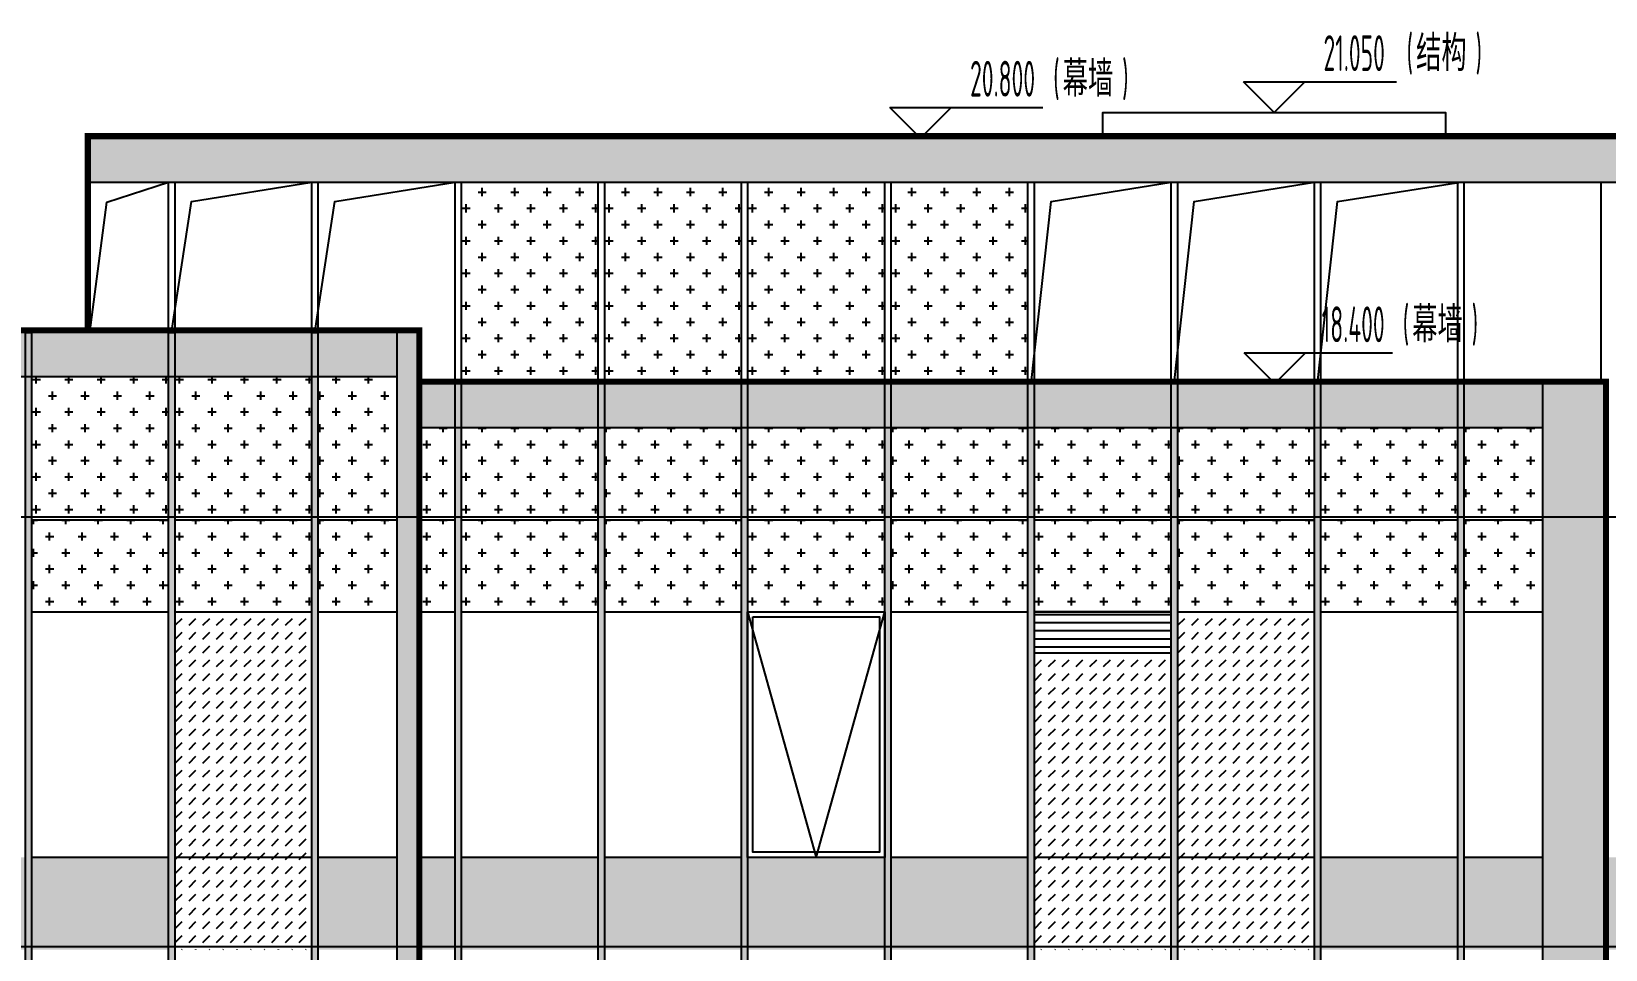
# Model space of a CAD drawing. Extents: x -863035 to 270371, y -8918 to 240488.
# Drawn here: x -836242 to -820857, y 160326 to 169298 of the extents above; entities that cross this region are included whole.
import ezdxf

# ---------------------------------------------------------------- set-up
doc = ezdxf.new("R2010")
doc.units = 0
doc.header["$LTSCALE"] = 1000
doc.header["$MEASUREMENT"] = 0
doc.linetypes.add('109-34 轴网$0$L1$0$$AUDIT_BAD_LTYPE1', pattern=[0])
for name, color, linetype in [('01-标注_标高', 200, 'Continuous'), ('02-TEXT_标注', 130, 'Continuous'), ('05-填充_156', 156, 'Continuous'), ('05-填充_18', 18, 'Continuous'), ('05-填充_天正', 26, 'Continuous'), ('A-C_窗', 140, 'Continuous'), ('A-SUR_看线', 231, 'Continuous'), ('D_铝板', 181, 'Continuous'), ('E-立面', 255, 'Continuous'), ('E-立面轮廓', 241, 'Continuous')]:
    doc.layers.add(name, color=color, linetype=linetype)
doc.layers.add('04-不打印_辅助线', color=165, linetype='Continuous', plot=False)
doc.styles.add('_TCH_DIM', font='ROS1', dxfattribs={"width": 0.75, "bigfont": 'JD'})
pattern_1 = [(0, (-1365218.24, 107053.57), (158.75, 158.75), [79.375, -238.125]), (90, (-1365178.55, 107013.88), (-158.75, 158.75), [79.375, -238.125])]
pattern_2 = [(0, (-1362418.24, 107053.57), (158.75, 158.75), [79.375, -238.125]), (90, (-1362378.55, 107013.88), (-158.75, 158.75), [79.375, -238.125])]
pattern_3 = [(0, (-1359618.24, 107053.57), (158.75, 158.75), [79.375, -238.125]), (90, (-1359578.55, 107013.88), (-158.75, 158.75), [79.375, -238.125])]
pattern_4 = [(0, (-1356818.24, 107053.57), (158.75, 158.75), [79.375, -238.125]), (90, (-1356778.55, 107013.88), (-158.75, 158.75), [79.375, -238.125])]
pattern_5 = [(0, (-1354018.24, 107053.57), (158.75, 158.75), [79.375, -238.125]), (90, (-1353978.55, 107013.88), (-158.75, 158.75), [79.375, -238.125])]
pattern_6 = [(0, (-1362418.24, 107953.57), (158.75, 158.75), [79.375, -238.125]), (90, (-1362378.55, 107913.88), (-158.75, 158.75), [79.375, -238.125])]
pattern_7 = [(0, (-1359618.24, 107953.57), (158.75, 158.75), [79.375, -238.125]), (90, (-1359578.55, 107913.88), (-158.75, 158.75), [79.375, -238.125])]
pattern_8 = [(0, (-1356818.24, 107953.57), (158.75, 158.75), [79.375, -238.125]), (90, (-1356778.55, 107913.88), (-158.75, 158.75), [79.375, -238.125])]
pattern_9 = [(0, (-1354018.24, 107953.57), (158.75, 158.75), [79.375, -238.125]), (90, (-1353978.55, 107913.88), (-158.75, 158.75), [79.375, -238.125])]

# ---------------------------------------------------------------- blocks, each defined once
blk = doc.blocks.new('*U23')
at = {"layer": '05-填充_18'}
h = blk.add_hatch(color=256, dxfattribs=at)
h.dxf.hatch_style = 1
h.paths.add_polyline_path([(60, -15050), (0, -15050), (0, 310), (60, 310)])
blk.add_lwpolyline([(60, -15050), (0, -15050), (0, 310), (60, 310)], close=True)
blk = doc.blocks.new('*U24')
at = {"layer": '05-填充_18'}
h = blk.add_hatch(color=256, dxfattribs=at)
h.dxf.hatch_style = 1
h.paths.add_polyline_path([(60, -14550), (0, -14550), (0, 310), (60, 310)])
blk.add_lwpolyline([(60, -14550), (0, -14550), (0, 310), (60, 310)], close=True)
blk = doc.blocks.new('A$C2DDF4F07')
at = {"layer": 'A-C_窗'}
for points in [[(0, 2400), (1340, 2400), (1340, 0), (0, 0)], [(50, 2350), (1290, 2350), (1290, 50), (50, 50)]]:
    blk.add_lwpolyline(points, close=True, dxfattribs=at)
blk.add_lwpolyline([(0, 2400), (670, 0), (1340, 2400)], dxfattribs=at)

msp = doc.modelspace()

# ---------------------------------------------------------------- hatches: boundary and pattern name
at = {"layer": '05-填充_156'}
h = msp.add_hatch(dxfattribs=at)
h.set_pattern_fill('CROSS', color=136, scale=100)
h.set_pattern_definition([(0, (-1362418.24, 109308.57), (158.75, 158.75), [79.375, -238.125]), (90, (-1362378.55, 109268.88), (-158.75, 158.75), [79.375, -238.125])])
h.paths.add_polyline_path([(-830701.8, 167826.2), (-832041.8, 167826.2), (-832041.8, 165881.2), (-830701.8, 165881.2)])
h = msp.add_hatch(dxfattribs=at)
h.set_pattern_fill('CROSS', color=136, scale=100)
h.set_pattern_definition([(0, (-1361018.24, 109308.57), (158.75, 158.75), [79.375, -238.125]), (90, (-1360978.55, 109268.88), (-158.75, 158.75), [79.375, -238.125])])
h.paths.add_polyline_path([(-829301.8, 167826.2), (-830641.8, 167826.2), (-830641.8, 165881.2), (-829301.8, 165881.2)])
h = msp.add_hatch(dxfattribs=at)
h.set_pattern_fill('CROSS', color=136, scale=100)
h.set_pattern_definition([(0, (-1359618.24, 109308.57), (158.75, 158.75), [79.375, -238.125]), (90, (-1359578.55, 109268.88), (-158.75, 158.75), [79.375, -238.125])])
h.paths.add_polyline_path([(-827901.8, 167826.2), (-829241.8, 167826.2), (-829241.8, 165881.2), (-827901.8, 165881.2)])
h = msp.add_hatch(dxfattribs=at)
h.set_pattern_fill('CROSS', color=136, scale=100)
h.set_pattern_definition([(0, (-1358218.24, 109308.57), (158.75, 158.75), [79.375, -238.125]), (90, (-1358178.55, 109268.88), (-158.75, 158.75), [79.375, -238.125])])
h.paths.add_polyline_path([(-826501.8, 167826.2), (-827841.8, 167826.2), (-827841.8, 165881.2), (-826501.8, 165881.2)])
h = msp.add_hatch(dxfattribs=at)
h.set_pattern_fill('CROSS', color=136, scale=100)
h.set_pattern_definition([(0, (-1366618.24, 107953.57), (158.75, 158.75), [79.375, -238.125]), (90, (-1366578.55, 107913.88), (-158.75, 158.75), [79.375, -238.125])])
h.paths.add_polyline_path([(-834901.8, 165926.2), (-836241.8, 165926.2), (-836241.8, 164526.2), (-834901.8, 164526.2)])
h = msp.add_hatch(dxfattribs=at)
h.set_pattern_fill('CROSS', color=136, scale=100)
h.set_pattern_definition([(0, (-1365218.24, 107953.57), (158.75, 158.75), [79.375, -238.125]), (90, (-1365178.55, 107913.88), (-158.75, 158.75), [79.375, -238.125])])
h.paths.add_polyline_path([(-833501.8, 165926.2), (-834841.8, 165926.2), (-834841.8, 164526.2), (-833501.8, 164526.2)])
h = msp.add_hatch(dxfattribs=at)
h.set_pattern_fill('CROSS', color=136, scale=100)
h.set_pattern_definition(pattern_6)
h.paths.add_polyline_path([(-832671.8, 165926.2), (-833441.8, 165926.2), (-833441.8, 164526.2), (-832671.8, 164526.2)])
h = msp.add_hatch(dxfattribs=at)
h.set_pattern_fill('CROSS', color=136, scale=100)
h.set_pattern_definition([(0, (-1361848.24, 107953.57), (158.75, 158.75), [79.375, -238.125]), (90, (-1361808.55, 107913.88), (-158.75, 158.75), [79.375, -238.125])])
h.paths.add_polyline_path([(-832101.8, 165426.2), (-832471.8, 165426.2), (-832471.8, 164526.2), (-832101.8, 164526.2)])
h = msp.add_hatch(dxfattribs=at)
h.set_pattern_fill('CROSS', color=136, scale=100)
h.set_pattern_definition(pattern_6)
h.paths.add_polyline_path([(-830701.8, 165426.2), (-832041.8, 165426.2), (-832041.8, 164526.2), (-830701.8, 164526.2)])
h = msp.add_hatch(dxfattribs=at)
h.set_pattern_fill('CROSS', color=136, scale=100)
h.set_pattern_definition(pattern_7)
h.paths.add_polyline_path([(-829301.8, 165426.2), (-830641.8, 165426.2), (-830641.8, 164526.2), (-829301.8, 164526.2)])
h = msp.add_hatch(dxfattribs=at)
h.set_pattern_fill('CROSS', color=136, scale=100)
h.set_pattern_definition(pattern_7)
h.paths.add_polyline_path([(-827901.8, 165426.2), (-829241.8, 165426.2), (-829241.8, 164526.2), (-827901.8, 164526.2)])
h = msp.add_hatch(dxfattribs=at)
h.set_pattern_fill('CROSS', color=136, scale=100)
h.set_pattern_definition(pattern_8)
h.paths.add_polyline_path([(-826501.8, 165426.2), (-827841.8, 165426.2), (-827841.8, 164526.2), (-826501.8, 164526.2)])
h = msp.add_hatch(dxfattribs=at)
h.set_pattern_fill('CROSS', color=136, scale=100)
h.set_pattern_definition(pattern_8)
h.paths.add_polyline_path([(-825101.8, 165426.2), (-826441.8, 165426.2), (-826441.8, 164526.2), (-825101.8, 164526.2)])
h = msp.add_hatch(dxfattribs=at)
h.set_pattern_fill('CROSS', color=136, scale=100)
h.set_pattern_definition(pattern_9)
h.paths.add_polyline_path([(-823701.8, 165426.2), (-825041.8, 165426.2), (-825041.8, 164526.2), (-823701.8, 164526.2)])
h = msp.add_hatch(dxfattribs=at)
h.set_pattern_fill('CROSS', color=136, scale=100)
h.set_pattern_definition(pattern_9)
h.paths.add_polyline_path([(-822301.8, 165426.2), (-823641.8, 165426.2), (-823641.8, 164526.2), (-822301.8, 164526.2)])
h = msp.add_hatch(dxfattribs=at)
h.set_pattern_fill('CROSS', color=136, scale=100)
h.set_pattern_definition([(0, (-1351218.24, 107953.57), (158.75, 158.75), [79.375, -238.125]), (90, (-1351178.55, 107913.88), (-158.75, 158.75), [79.375, -238.125])])
h.paths.add_polyline_path([(-821471.8, 165426.2), (-822241.8, 165426.2), (-822241.8, 164526.2), (-821471.8, 164526.2)])
h = msp.add_hatch(dxfattribs=at)
h.set_pattern_fill('CROSS', color=136, scale=100)
h.set_pattern_definition(pattern_1)
h.paths.add_polyline_path([(-834901.8, 164526.2), (-836241.8, 164526.2), (-836241.8, 163626.2), (-834901.8, 163626.2)])
h = msp.add_hatch(dxfattribs=at)
h.set_pattern_fill('CROSS', color=136, scale=100)
h.set_pattern_definition(pattern_1)
h.paths.add_polyline_path([(-833501.8, 164526.2), (-834841.8, 164526.2), (-834841.8, 163626.2), (-833501.8, 163626.2)])
h = msp.add_hatch(dxfattribs=at)
h.set_pattern_fill('CROSS', color=136, scale=100)
h.set_pattern_definition(pattern_2)
h.paths.add_polyline_path([(-832671.8, 164526.2), (-833441.8, 164526.2), (-833441.8, 163626.2), (-832671.8, 163626.2)])
h = msp.add_hatch(dxfattribs=at)
h.set_pattern_fill('CROSS', color=136, scale=100)
h.set_pattern_definition([(0, (-1361848.24, 107053.57), (158.75, 158.75), [79.375, -238.125]), (90, (-1361808.55, 107013.88), (-158.75, 158.75), [79.375, -238.125])])
h.paths.add_polyline_path([(-832101.8, 164526.2), (-832471.8, 164526.2), (-832471.8, 163626.2), (-832101.8, 163626.2)])
h = msp.add_hatch(dxfattribs=at)
h.set_pattern_fill('CROSS', color=136, scale=100)
h.set_pattern_definition(pattern_2)
h.paths.add_polyline_path([(-830701.8, 164526.2), (-832041.8, 164526.2), (-832041.8, 163626.2), (-830701.8, 163626.2)])
h = msp.add_hatch(dxfattribs=at)
h.set_pattern_fill('CROSS', color=136, scale=100)
h.set_pattern_definition(pattern_3)
h.paths.add_polyline_path([(-829301.8, 164526.2), (-830641.8, 164526.2), (-830641.8, 163626.2), (-829301.8, 163626.2)])
h = msp.add_hatch(dxfattribs=at)
h.set_pattern_fill('CROSS', color=136, scale=100)
h.set_pattern_definition(pattern_3)
h.paths.add_polyline_path([(-827901.8, 164526.2), (-829241.8, 164526.2), (-829241.8, 163626.2), (-827901.8, 163626.2)])
h = msp.add_hatch(dxfattribs=at)
h.set_pattern_fill('CROSS', color=136, scale=100)
h.set_pattern_definition(pattern_4)
h.paths.add_polyline_path([(-826501.8, 164526.2), (-827841.8, 164526.2), (-827841.8, 163626.2), (-826501.8, 163626.2)])
h = msp.add_hatch(dxfattribs=at)
h.set_pattern_fill('CROSS', color=136, scale=100)
h.set_pattern_definition(pattern_4)
h.paths.add_polyline_path([(-825101.8, 164526.2), (-826441.8, 164526.2), (-826441.8, 163626.2), (-825101.8, 163626.2)])
h = msp.add_hatch(dxfattribs=at)
h.set_pattern_fill('CROSS', color=136, scale=100)
h.set_pattern_definition(pattern_5)
h.paths.add_polyline_path([(-823701.8, 164526.2), (-825041.8, 164526.2), (-825041.8, 163626.2), (-823701.8, 163626.2)])
h = msp.add_hatch(dxfattribs=at)
h.set_pattern_fill('CROSS', color=136, scale=100)
h.set_pattern_definition(pattern_5)
h.paths.add_polyline_path([(-822301.8, 164526.2), (-823641.8, 164526.2), (-823641.8, 163626.2), (-822301.8, 163626.2)])
h = msp.add_hatch(dxfattribs=at)
h.set_pattern_fill('CROSS', color=136, scale=100)
h.set_pattern_definition([(0, (-1351218.24, 107053.57), (158.75, 158.75), [79.375, -238.125]), (90, (-1351178.55, 107013.88), (-158.75, 158.75), [79.375, -238.125])])
h.paths.add_polyline_path([(-821471.8, 164526.2), (-822241.8, 164526.2), (-822241.8, 163626.2), (-821471.8, 163626.2)])
h = msp.add_hatch(dxfattribs=at)
h.set_pattern_fill('DASH', color=256, scale=100, angle=45)
h.set_pattern_definition([(45, (-1363818.24, 107053.57), (1e-14, 134.703842), [95.25, -95.25])])
h.paths.add_polyline_path([(-833501.8, 163626.2), (-834841.8, 163626.2), (-834841.8, 160326.2), (-833501.8, 160326.2)])
h = msp.add_hatch(dxfattribs=at)
h.set_pattern_fill('DASH', color=256, scale=100, angle=45)
h.set_pattern_definition([(45, (-1354018.24, 107053.57), (1e-14, 134.703842), [95.25, -95.25])])
h.paths.add_polyline_path([(-823701.8, 163626.2), (-825041.8, 163626.2), (-825041.8, 160326.2), (-823701.8, 160326.2)])
h = msp.add_hatch(dxfattribs=at)
h.set_pattern_fill('DASH', color=256, scale=100, angle=45)
h.set_pattern_definition([(45, (-1355418.24, 107053.57), (1e-14, 134.703842), [95.25, -95.25])])
h.paths.add_polyline_path([(-825101.8, 163226.2), (-826441.8, 163226.2), (-826441.8, 160326.2), (-825101.8, 160326.2)])
at = {"layer": '05-填充_18'}
h = msp.add_hatch(color=256, dxfattribs=at)
h.dxf.hatch_style = 1
h.paths.add_polyline_path([(-815871.8, 168256.2), (-835671.8, 168256.2), (-835671.8, 167826.2), (-815871.8, 167826.2)])
h = msp.add_hatch(color=256, dxfattribs=at)
h.dxf.hatch_style = 1
h.paths.add_polyline_path([(-851071.8, 166356.2), (-851071.8, 165926.2), (-832671.8, 165926.2), (-832671.8, 166356.2)])
h = msp.add_hatch(color=256, dxfattribs=at)
h.dxf.hatch_style = 1
h.paths.add_polyline_path([(-832471.8, 166356.2), (-832671.8, 166356.2), (-832671.8, 150996.2), (-832471.8, 150996.2)])
h = msp.add_hatch(color=256, dxfattribs=at)
h.dxf.hatch_style = 1
h.paths.add_polyline_path([(-821471.8, 165856.2), (-832471.8, 165856.2), (-832471.8, 165426.2), (-821471.8, 165426.2)])
h = msp.add_hatch(color=256, dxfattribs=at)
h.dxf.hatch_style = 1
h.paths.add_polyline_path([(-820871.8, 165856.2), (-821471.8, 165856.2), (-821471.8, 150996.2), (-820871.8, 150996.2)])
at = {"layer": '05-填充_天正'}
h = msp.add_hatch(dxfattribs=at)
h.set_pattern_fill('AR-CONC', color=256, scale=200)
h.set_pattern_definition([(50, (-468083.67, 4200), (364.36934, -31.87817), [38.1, -419.1]), (355, (-468083.67, 4200), (-70.48565, 382.1133), [30.48, -335.28]), (100.451, (-468053.3, 4197.34), (293.885, 350.23338), [32.38, -356.18]), (46.1842, (-468083.67, 4301.6), (542.1581, -84.08466), [57.15, -628.65]), (96.6356, (-468038.5, 4294.6), (474.8085, 494.8511), [48.57, -534.27]), (351.184, (-468083.67, 4301.6), (474.8092, 494.8502), [45.72, -502.92]), (21, (-468032.87, 4276.2), (303.22976, -204.53104), [38.1, -419.1]), (326, (-468032.87, 4276.2), (123.60406, 368.37593), [30.48, -335.28]), (71.4514, (-468007.6, 4259.16), (426.83298, 163.84572), [32.38, -356.18]), (37.5, (-468083.67, 4200), (6.177207, 169.110078), [0, -331.216, 0, -340.36, 0, -336.55]), (7.5, (-468083.67, 4200), (133.639325, 200.36115), [0, -194.056, 0, -323.596, 0, -128.27]), (327.5, (-468196.95, 4200), (271.18119, -11.45749), [0, -127, 0, -396.24, 0, -525.78]), (317.5, (-468247.75, 4200), (296.25836, 50.85298), [0, -165.1, 0, -263.144, 0, -373.38])])
h.paths.add_polyline_path([(-805441.8, 160326.2), (-804671.8, 160326.2), (-804671.8, 161226.2), (-805441.8, 161226.2)])
h.paths.add_polyline_path([(-806841.8, 160326.2), (-805501.8, 160326.2), (-805501.8, 161226.2), (-806841.8, 161226.2)])
h.paths.add_polyline_path([(-811041.8, 161226.2), (-809701.8, 161226.2), (-809701.8, 160326.2), (-811041.8, 160326.2)])
h.paths.add_polyline_path([(-812441.8, 160326.2), (-811101.8, 160326.2), (-811101.8, 161226.2), (-812441.8, 161226.2)])
h.paths.add_polyline_path([(-813841.8, 161226.2), (-812501.8, 161226.2), (-812501.8, 160326.2), (-813841.8, 160326.2)])
h.paths.add_polyline_path([(-815241.8, 160326.2), (-813901.8, 160326.2), (-813901.8, 161226.2), (-815241.8, 161226.2)])
h.paths.add_polyline_path([(-816641.8, 160326.2), (-815871.8, 160326.2), (-815871.8, 161226.2), (-816641.8, 161226.2)])
h.paths.add_polyline_path([(-818041.8, 161226.2), (-816701.8, 161226.2), (-816701.8, 160326.2), (-818041.8, 160326.2)])
h.paths.add_polyline_path([(-819441.8, 160326.2), (-818101.8, 160326.2), (-818101.8, 161226.2), (-819441.8, 161226.2)])
h.paths.add_polyline_path([(-820841.8, 160326.2), (-819501.8, 160326.2), (-819501.8, 161226.2), (-820841.8, 161226.2)])
h.paths.add_polyline_path([(-822241.8, 161226.2), (-821471.8, 161226.2), (-821471.8, 160326.2), (-822241.8, 160326.2)])
h.paths.add_polyline_path([(-823641.8, 160326.2), (-822301.8, 160326.2), (-822301.8, 161226.2), (-823641.8, 161226.2)])
h.paths.add_polyline_path([(-827841.8, 160326.2), (-826501.8, 160326.2), (-826501.8, 161226.2), (-827841.8, 161226.2)])
h.paths.add_polyline_path([(-829241.8, 161226.2), (-827901.8, 161226.2), (-827901.8, 160326.2), (-829241.8, 160326.2)])
h.paths.add_polyline_path([(-830641.8, 160326.2), (-829301.8, 160326.2), (-829301.8, 161226.2), (-830641.8, 161226.2)])
h.paths.add_polyline_path([(-832041.8, 161226.2), (-830701.8, 161226.2), (-830701.8, 160326.2), (-832041.8, 160326.2)])
h.paths.add_polyline_path([(-832471.8, 160326.2), (-832101.8, 160326.2), (-832101.8, 161226.2), (-832471.8, 161226.2)])
h.paths.add_polyline_path([(-833441.8, 160326.2), (-832671.8, 160326.2), (-832671.8, 161226.2), (-833441.8, 161226.2)])
h.paths.add_polyline_path([(-836241.8, 161226.2), (-834901.8, 161226.2), (-834901.8, 160326.2), (-836241.8, 160326.2)])
h.paths.add_polyline_path([(-837641.8, 160326.2), (-836301.8, 160326.2), (-836301.8, 161226.2), (-837641.8, 161226.2)])
h.paths.add_polyline_path([(-839041.8, 161226.2), (-837701.8, 161226.2), (-837701.8, 160326.2), (-839041.8, 160326.2)])
h.paths.add_polyline_path([(-840441.8, 160326.2), (-839101.8, 160326.2), (-839101.8, 161226.2), (-840441.8, 161226.2)])
h.paths.add_polyline_path([(-844641.8, 161226.2), (-843301.8, 161226.2), (-843301.8, 160326.2), (-844641.8, 160326.2)])
h.paths.add_polyline_path([(-846041.8, 160326.2), (-844701.8, 160326.2), (-844701.8, 161226.2), (-846041.8, 161226.2)])
h.paths.add_polyline_path([(-847441.8, 160326.2), (-846101.8, 160326.2), (-846101.8, 161226.2), (-847441.8, 161226.2)])
h.paths.add_polyline_path([(-848841.8, 160326.2), (-847501.8, 160326.2), (-847501.8, 161226.2), (-848841.8, 161226.2)])
h.paths.add_polyline_path([(-851071.8, 160326.2), (-850301.8, 160326.2), (-850301.8, 161226.2), (-851071.8, 161226.2)])
at = {"layer": 'A-C_窗'}
h = msp.add_hatch(dxfattribs=at)
h.set_pattern_fill('ANSI31', color=256, scale=50, angle=315)
h.set_pattern_definition([(0, (-468083.67, 12630), (2e-14, 79.375), [])])
h.paths.add_polyline_path([(-825101.8, 163626.2), (-826441.8, 163626.2), (-826441.8, 163226.2), (-825101.8, 163226.2)])

# ---------------------------------------------------------------- linework, layer by layer
msp.add_lwpolyline([(-825771.8, 168256.2), (-825771.8, 168506.2), (-822421.8, 168506.2), (-822421.8, 168256.2)])
at = {"layer": '01-标注_标高'}
for p, q in [((-824096.8, 168506.2), (-824396.8, 168806.2)), ((-824396.8, 168806.2), (-822900.8, 168806.2)), ((-824096.8, 168506.2), (-823796.8, 168806.2)), ((-827551.2, 168256.2), (-827851.2, 168556.2)), ((-827851.2, 168556.2), (-826355.2, 168556.2)), ((-827551.2, 168256.2), (-827251.2, 168556.2)), ((-824088.6, 165856.2), (-824388.6, 166156.2)), ((-824388.6, 166156.2), (-822938.6, 166156.2)), ((-824088.6, 165856.2), (-823788.6, 166156.2))]:
    msp.add_line(p, q, dxfattribs=at)
at = {"layer": '04-不打印_辅助线'}
for points in [[(-858458.3, 164556.2), (-798546, 164556.2)], [(-858458.3, 160356.2), (-798546, 160356.2)]]:
    msp.add_lwpolyline(points, dxfattribs=at)
at = {"layer": 'A-C_窗'}
for points in [[(-834841.8, 166356.2), (-834901.8, 166356.2), (-834901.8, 167826.2), (-834841.8, 167826.2)], [(-833441.8, 166356.2), (-833501.8, 166356.2), (-833501.8, 167826.2), (-833441.8, 167826.2)], [(-832041.8, 165856.2), (-832101.8, 165856.2), (-832101.8, 167826.2), (-832041.8, 167826.2)], [(-830641.8, 165856.2), (-830701.8, 165856.2), (-830701.8, 167826.2), (-830641.8, 167826.2)], [(-829241.8, 165856.2), (-829301.8, 165856.2), (-829301.8, 167826.2), (-829241.8, 167826.2)], [(-827841.8, 165856.2), (-827901.8, 165856.2), (-827901.8, 167826.2), (-827841.8, 167826.2)], [(-826441.8, 165856.2), (-826501.8, 165856.2), (-826501.8, 167826.2), (-826441.8, 167826.2)], [(-825041.8, 165856.2), (-825101.8, 165856.2), (-825101.8, 167826.2), (-825041.8, 167826.2)], [(-823641.8, 165856.2), (-823701.8, 165856.2), (-823701.8, 167826.2), (-823641.8, 167826.2)], [(-822241.8, 165856.2), (-822301.8, 165856.2), (-822301.8, 167826.2), (-822241.8, 167826.2)], [(-826441.8, 163226.2), (-825101.8, 163226.2), (-825101.8, 163626.2), (-826441.8, 163626.2)]]:
    msp.add_lwpolyline(points, close=True, dxfattribs=at)
for points in [[(-820901.8, 167826.2), (-820901.8, 165856.2)], [(-836241.8, 164526.2), (-834901.8, 164526.2)], [(-834841.8, 164526.2), (-833501.8, 164526.2)], [(-833441.8, 164526.2), (-832671.8, 164526.2)], [(-832471.8, 164526.2), (-832101.8, 164526.2)], [(-832041.8, 164526.2), (-830701.8, 164526.2)], [(-830641.8, 164526.2), (-829301.8, 164526.2)], [(-829241.8, 164526.2), (-827901.8, 164526.2)], [(-827841.8, 164526.2), (-826501.8, 164526.2)], [(-826441.8, 164526.2), (-825101.8, 164526.2)], [(-825041.8, 164526.2), (-823701.8, 164526.2)], [(-823641.8, 164526.2), (-822301.8, 164526.2)], [(-822241.8, 164526.2), (-821471.8, 164526.2)], [(-836241.8, 163626.2), (-834901.8, 163626.2)], [(-834841.8, 163626.2), (-833501.8, 163626.2)], [(-833441.8, 163626.2), (-832671.8, 163626.2)], [(-832471.8, 163626.2), (-832101.8, 163626.2)], [(-832041.8, 163626.2), (-830701.8, 163626.2)], [(-830641.8, 163626.2), (-829301.8, 163626.2)], [(-829241.8, 163626.2), (-827901.8, 163626.2)], [(-827841.8, 163626.2), (-826501.8, 163626.2)], [(-826441.8, 163626.2), (-825101.8, 163626.2)], [(-825041.8, 163626.2), (-823701.8, 163626.2)], [(-823641.8, 163626.2), (-822301.8, 163626.2)], [(-822241.8, 163626.2), (-821471.8, 163626.2)], [(-834901.8, 161226.2), (-836241.8, 161226.2)], [(-833501.8, 161226.2), (-834841.8, 161226.2)], [(-832671.8, 161226.2), (-833441.8, 161226.2)], [(-832101.8, 161226.2), (-832471.8, 161226.2)], [(-830701.8, 161226.2), (-832041.8, 161226.2)], [(-829301.8, 161226.2), (-830641.8, 161226.2)], [(-826501.8, 161226.2), (-827841.8, 161226.2)], [(-825101.8, 161226.2), (-826441.8, 161226.2)], [(-823701.8, 161226.2), (-825041.8, 161226.2)], [(-822301.8, 161226.2), (-823641.8, 161226.2)], [(-821471.8, 161226.2), (-822241.8, 161226.2)]]:
    msp.add_lwpolyline(points, dxfattribs=at)
at = {"layer": 'A-SUR_看线'}
for points in [[(-835671.8, 166356.2), (-835506.9, 167629.3), (-834901.8, 167826.2)], [(-834871.8, 166356.2), (-834676.8, 167636.9), (-833501.8, 167826.2)], [(-833471.8, 166356.2), (-833276.8, 167636.9), (-832101.8, 167826.2)], [(-826471.8, 165856.2), (-826276.8, 167636.9), (-825101.8, 167826.2)], [(-825071.8, 165856.2), (-824876.8, 167636.9), (-823701.8, 167826.2)], [(-823671.8, 165856.2), (-823476.8, 167636.9), (-822271.8, 167826.2)]]:
    msp.add_lwpolyline(points, dxfattribs=at)
at = {"layer": 'D_铝板'}
msp.add_lwpolyline([(-835671.8, 167826.2), (-835671.8, 166356.2)], dxfattribs=at)
at = {"layer": 'E-立面', "linetype": '109-34 轴网$0$L1$0$$AUDIT_BAD_LTYPE1'}
for points in [[(-835671.8, 168256.2), (-835671.8, 167826.2)], [(-835671.8, 168256.2), (-815871.8, 168256.2)], [(-835671.8, 167826.2), (-815871.8, 167826.2)], [(-832471.8, 166356.2), (-851271.8, 166356.2), (-851271.8, 150996.2), (-802681.8, 150996.2), (-802681.8, 161656.2), (-804471.8, 161656.2)], [(-832671.8, 166356.2), (-832671.8, 150996.2)], [(-832471.8, 166356.2), (-832471.8, 150996.2)], [(-850241.8, 165926.2), (-832671.8, 165926.2)], [(-832471.8, 165856.2), (-820871.8, 165856.2), (-820871.8, 150996.2)], [(-821471.8, 165856.2), (-821471.8, 150996.2)], [(-832471.8, 165426.2), (-821471.8, 165426.2)]]:
    msp.add_lwpolyline(points, dxfattribs=at)
at = {"layer": 'E-立面轮廓', "const_width": 50}
for points in [[(-835696.8, 166356.2), (-835696.8, 168281.2), (-815846.8, 168281.2), (-815846.8, 150996.2)], [(-832446.8, 150996.2), (-832446.8, 166381.2), (-851296.8, 166381.2), (-851296.8, 150971.2), (-802656.8, 150971.2), (-802656.8, 161681.2), (-804471.8, 161681.2)], [(-832471.8, 165881.2), (-820846.8, 165881.2), (-820846.8, 150996.2)]]:
    msp.add_lwpolyline(points, dxfattribs=at)

# ---------------------------------------------------------------- block references
at = {"layer": 'A-C_窗'}
msp.add_blockref('A$C2DDF4F07', (-829241.8, 161226.2), dxfattribs=at)
at = {"layer": 'D_铝板'}
for name, p in [('*U23', (-836301.8, 166046.3)), ('*U23', (-834901.8, 166046.3)), ('*U23', (-833501.8, 166046.3)), ('*U24', (-832101.8, 165546.3)), ('*U24', (-830701.8, 165546.3)), ('*U24', (-829301.8, 165546.3)), ('*U24', (-827901.8, 165546.3)), ('*U24', (-826501.8, 165546.3)), ('*U24', (-825101.8, 165546.3)), ('*U24', (-823701.8, 165546.3)), ('*U24', (-822301.8, 165546.3))]:
    msp.add_blockref(name, p, dxfattribs=at)

# ---------------------------------------------------------------- texts
at = {"layer": '02-TEXT_标注', "style": '_TCH_DIM'}
for s, height, width, p in [('21.050', 350, 0.5625, (-823613.3, 168911.2)), ('(', 350, 0.5625, (-822800.8, 168911.2)), ('结构', 347.29, 0.75, (-822708.9, 168911.2)), (')', 350, 0.5625, (-822127, 168911.2)), ('20.800', 350, 0.5625, (-827067.7, 168661.2)), ('(', 350, 0.5625, (-826255.2, 168661.2)), ('幕墙', 347.29, 0.75, (-826163.4, 168661.2)), (')', 350, 0.5625, (-825581.4, 168661.2)), ('(', 350, 0.5625, (-822838.6, 166261.2)), ('幕墙', 347.29, 0.75, (-822746.7, 166261.2)), (')', 350, 0.5625, (-822164.7, 166261.2)), ('18.400', 350, 0.5625, (-823631.4, 166261.2))]:
    msp.add_text(s, height=height, dxfattribs=dict(at, width=width)).set_placement(p)

doc.saveas('drawing.dxf')
